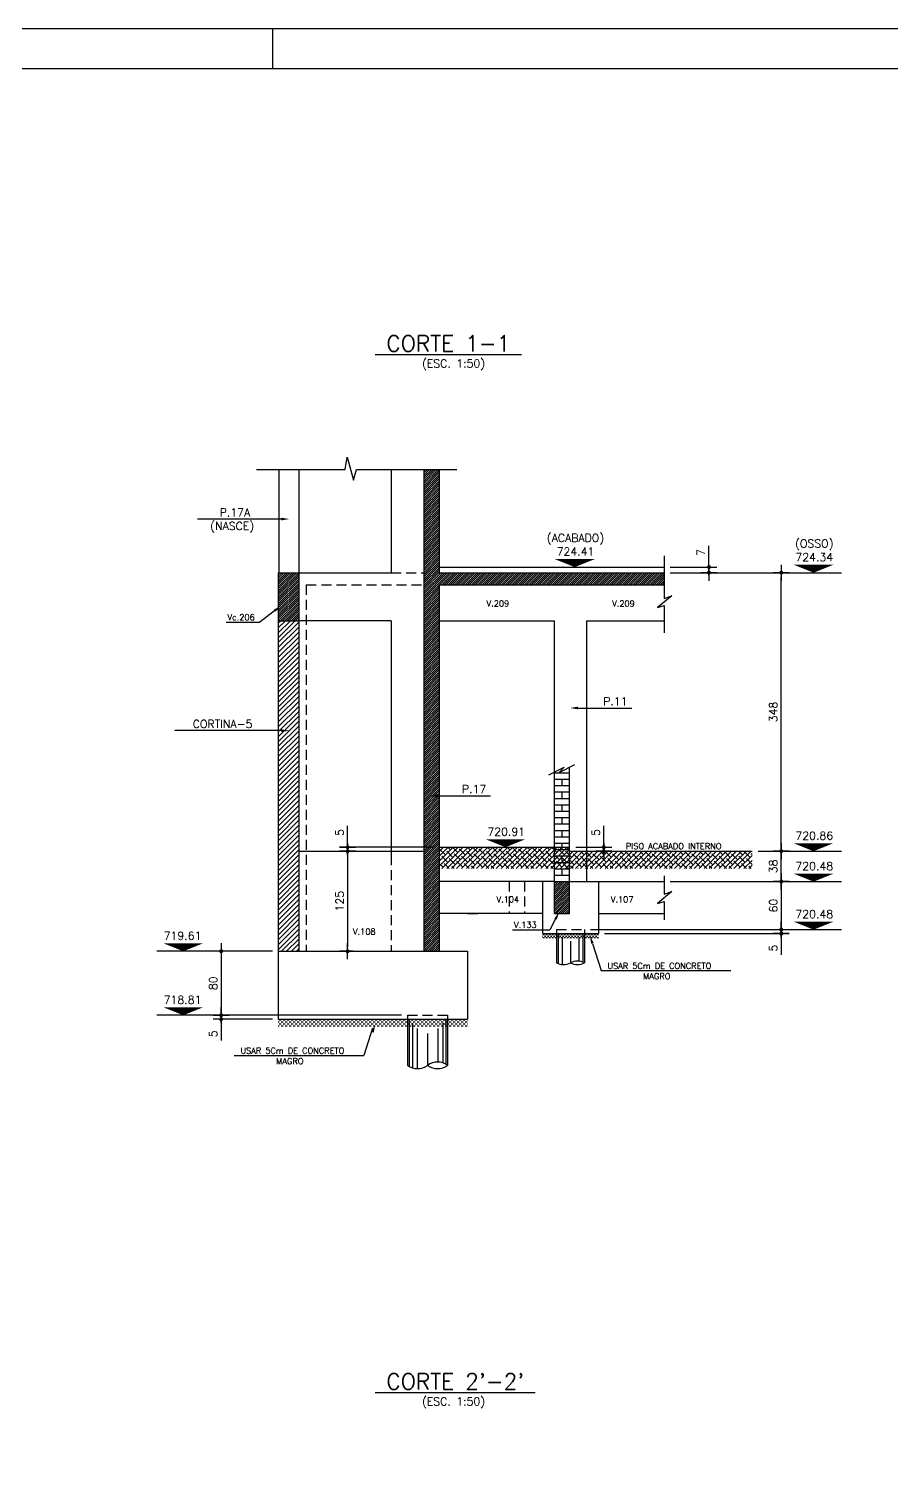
# Model space of a CAD drawing. Header units: inches. Extents: x 164 to 6104, y 4585 to 8790.
# Drawn here: x 3950 to 5027, y 6987 to 8790 of the extents above; entities that cross this region are included whole.
import ezdxf
from ezdxf.enums import TextEntityAlignment as Align

# ---------------------------------------------------------------- set-up
doc = ezdxf.new("R2010")
doc.units = ezdxf.units.IN
doc.header["$LTSCALE"] = 50
doc.header["$MEASUREMENT"] = 0
doc.linetypes.add('HIDDEN', pattern=[0.375, 0.25, -0.125])
for name, color, linetype in [('CORTES', 2, 'Continuous'), ('COTA', 6, 'Continuous'), ('FOLHA', 7, 'Continuous'), ('NIVEL', 3, 'Continuous'), ('TEXTO', 3, 'Continuous')]:
    doc.layers.add(name, color=color, linetype=linetype)
doc.styles.add('ROMANS', font='romans.shx')
doc.dimstyles.new('COTA_50', dxfattribs={"dimscale": 5, "dimtxt": 2, "dimasz": 1, "dimexe": 2, "dimexo": 1.5, "dimgap": 1, "dimtad": 1, "dimzin": 12, "dimdsep": 46, "dimtxsty": 'ROMANS', "dimblk1": 'COTA', "dimblk2": 'COTA', "dimsah": 1, "dimcen": -4, "dimdle": 1.5, "dimclrd": 6, "dimclre": 6, "dimclrt": 3, "dimadec": 0, "dimazin": 0, "dimtfac": 1, "dimtofl": 0, "dimtmove": 0, "dimatfit": 3, "dimldrblk": 'COTA', "dimfxl": 1, "dimtolj": 1, "dimtzin": 12, "dimarcsym": 0})

# ---------------------------------------------------------------- blocks, each defined once
blk = doc.blocks.new('COTA')
at = {"layer": 'COTA'}
for p, q in [((2, 0), (-2, 0)), ((0, -2), (0, 2))]:
    blk.add_line(p, q, dxfattribs=at)
at = {"layer": 'COTA', "const_width": 0.5}
blk.add_lwpolyline([(-0.25, 0, 1), (0.25, 0, 1)], format="xyb", close=True, dxfattribs=at)
blk = doc.blocks.new('*D5')
at = {"layer": 'COTA', "color": 6, "lineweight": -2, "transparency": 16777216}
for p, q in [((4348, 7772.6), (4348, 7794.3)), ((4454.9, 7767.6), (4338, 7767.6)), ((4348, 7757.6), (4348, 7752.6)), ((4354.9, 7762.6), (4358, 7762.6))]:
    blk.add_line(p, q, dxfattribs=at)
at = {"layer": 'Defpoints', "color": 0, "transparency": 16777216}
for p in [(4347.4, 7762.6), (4348, 7767.6), (4462.4, 7767.6)]:
    blk.add_point(p, dxfattribs=at)
at = {"layer": 'COTA', "color": 6, "lineweight": -2, "transparency": 16777216, "xscale": 5, "yscale": 5, "zscale": 5}
for p, rotation in [((4348, 7767.6), 270), ((4348, 7762.6), 90)]:
    blk.add_blockref('COTA', p, dxfattribs=dict(at, rotation=rotation))
at = {"layer": 'COTA', "color": 3, "transparency": 16777216, "insert": (4338, 7785.9), "char_height": 10, "attachment_point": 5, "rotation": 90, "style": 'ROMANS'}
blk.add_mtext('\\A1;5', dxfattribs=at)
blk = doc.blocks.new('*D6')
at = {"layer": 'COTA', "color": 6, "lineweight": -2}
for p, q in [((4354.9, 7762.6), (4338, 7762.6)), ((4348, 7757.6), (4348, 7642.6)), ((4354.9, 7637.6), (4338, 7637.6))]:
    blk.add_line(p, q, dxfattribs=at)
at = {"layer": 'Defpoints', "color": 0}
for p in [(4362.4, 7762.6), (4348, 7637.6), (4362.4, 7637.6)]:
    blk.add_point(p, dxfattribs=at)
at = {"layer": 'COTA', "color": 6, "lineweight": -2, "xscale": 5, "yscale": 5, "zscale": 5}
for p, rotation in [((4348, 7762.6), 90), ((4348, 7637.6), 270)]:
    blk.add_blockref('COTA', p, dxfattribs=dict(at, rotation=rotation))
at = {"layer": 'COTA', "color": 3, "insert": (4338, 7700.1), "char_height": 10, "attachment_point": 5, "rotation": 90, "style": 'ROMANS'}
blk.add_mtext('\\A1;125', dxfattribs=at)
blk = doc.blocks.new('*D9')
at = {"layer": 'COTA', "color": 6, "lineweight": -2, "transparency": 16777216}
for p, q in [((4860.8, 7762.6), (4899.8, 7762.6)), ((4889.8, 7729.6), (4889.8, 7757.6)), ((4751.1, 7724.6), (4899.8, 7724.6))]:
    blk.add_line(p, q, dxfattribs=at)
at = {"layer": 'Defpoints', "color": 0, "transparency": 16777216}
for p in [(4853.3, 7762.6), (4889.8, 7762.6), (4743.6, 7724.6)]:
    blk.add_point(p, dxfattribs=at)
at = {"layer": 'COTA', "color": 6, "lineweight": -2, "transparency": 16777216, "xscale": 5, "yscale": 5, "zscale": 5}
for p, rotation in [((4889.8, 7762.6), 90), ((4889.8, 7724.6), 270)]:
    blk.add_blockref('COTA', p, dxfattribs=dict(at, rotation=rotation))
at = {"layer": 'COTA', "color": 3, "transparency": 16777216, "insert": (4879.8, 7743.6), "char_height": 10, "attachment_point": 5, "rotation": 90, "style": 'ROMANS'}
blk.add_mtext('\\A1;38', dxfattribs=at)
blk = doc.blocks.new('*D178')
at = {"layer": 'COTA', "color": 6, "lineweight": -2, "transparency": 16777216}
for p, q in [((4668, 7772.6), (4668, 7794.3)), ((4632.9, 7767.6), (4678, 7767.6)), ((4664.8, 7762.6), (4678, 7762.6)), ((4668, 7757.6), (4668, 7752.6))]:
    blk.add_line(p, q, dxfattribs=at)
at = {"layer": 'Defpoints', "color": 0, "transparency": 16777216}
for p in [(4625.4, 7767.6), (4657.3, 7762.6), (4668, 7767.6)]:
    blk.add_point(p, dxfattribs=at)
at = {"layer": 'COTA', "color": 6, "lineweight": -2, "transparency": 16777216, "xscale": 5, "yscale": 5, "zscale": 5}
for p, rotation in [((4668, 7767.6), 270), ((4668, 7762.6), 90)]:
    blk.add_blockref('COTA', p, dxfattribs=dict(at, rotation=rotation))
at = {"layer": 'COTA', "color": 3, "transparency": 16777216, "insert": (4658, 7785.9), "char_height": 10, "attachment_point": 5, "rotation": 90, "style": 'ROMANS'}
blk.add_mtext('\\A1;5', dxfattribs=at)
blk = doc.blocks.new('*D179')
at = {"layer": 'COTA', "color": 6, "lineweight": -2, "transparency": 16777216}
for p, q in [((4751.1, 8110.6), (4899.8, 8110.6)), ((4889.8, 7767.6), (4889.8, 8105.6)), ((4887.3, 7762.6), (4899.8, 7762.6))]:
    blk.add_line(p, q, dxfattribs=at)
at = {"layer": 'Defpoints', "color": 0, "transparency": 16777216}
for p in [(4743.6, 8110.6), (4889.8, 8110.6), (4879.8, 7762.6)]:
    blk.add_point(p, dxfattribs=at)
at = {"layer": 'COTA', "color": 6, "lineweight": -2, "transparency": 16777216, "xscale": 5, "yscale": 5, "zscale": 5}
for p, rotation in [((4889.8, 8110.6), 90), ((4889.8, 7762.6), 270)]:
    blk.add_blockref('COTA', p, dxfattribs=dict(at, rotation=rotation))
at = {"layer": 'COTA', "color": 3, "transparency": 16777216, "insert": (4879.8, 7936.6), "char_height": 10, "attachment_point": 5, "rotation": 90, "style": 'ROMANS'}
blk.add_mtext('\\A1;348', dxfattribs=at)
blk = doc.blocks.new('*D180')
at = {"layer": 'COTA', "color": 6, "lineweight": -2, "transparency": 16777216}
for p, q in [((4799.4, 8122.6), (4799.4, 8144.3)), ((4751.1, 8117.6), (4809.4, 8117.6)), ((4791.6, 8110.6), (4809.4, 8110.6)), ((4799.4, 8105.6), (4799.4, 8100.6))]:
    blk.add_line(p, q, dxfattribs=at)
at = {"layer": 'Defpoints', "color": 0, "transparency": 16777216}
for p in [(4743.6, 8117.6), (4799.4, 8117.6), (4784.1, 8110.6)]:
    blk.add_point(p, dxfattribs=at)
at = {"layer": 'COTA', "color": 6, "lineweight": -2, "transparency": 16777216, "xscale": 5, "yscale": 5, "zscale": 5}
for p, rotation in [((4799.4, 8117.6), 270), ((4799.4, 8110.6), 90)]:
    blk.add_blockref('COTA', p, dxfattribs=dict(at, rotation=rotation))
at = {"layer": 'COTA', "color": 3, "transparency": 16777216, "insert": (4789.4, 8135.9), "char_height": 10, "attachment_point": 5, "rotation": 90, "style": 'ROMANS'}
blk.add_mtext('\\A1;7', dxfattribs=at)
blk = doc.blocks.new('*D255')
at = {"layer": 'COTA', "color": 6, "lineweight": -2}
for p, q in [((4253.9, 7637.6), (4180, 7637.6)), ((4190, 7632.6), (4190, 7562.6)), ((4415.4, 7557.6), (4180, 7557.6))]:
    blk.add_line(p, q, dxfattribs=at)
at = {"layer": 'Defpoints', "color": 0}
for p in [(4261.4, 7637.6), (4190, 7557.6), (4422.9, 7557.6)]:
    blk.add_point(p, dxfattribs=at)
at = {"layer": 'COTA', "color": 6, "lineweight": -2, "xscale": 5, "yscale": 5, "zscale": 5}
for p, rotation in [((4190, 7637.6), 90), ((4190, 7557.6), 270)]:
    blk.add_blockref('COTA', p, dxfattribs=dict(at, rotation=rotation))
at = {"layer": 'COTA', "color": 3, "insert": (4180, 7597.6), "char_height": 10, "attachment_point": 5, "rotation": 90, "style": 'ROMANS'}
blk.add_mtext('\\A1;80', dxfattribs=at)
blk = doc.blocks.new('*D256')
at = {"layer": 'COTA', "color": 6, "lineweight": -2}
for p, q in [((4415.4, 7557.6), (4180, 7557.6)), ((4190, 7562.6), (4190, 7567.6)), ((4253.9, 7552.6), (4180, 7552.6)), ((4190, 7547.6), (4190, 7525.9))]:
    blk.add_line(p, q, dxfattribs=at)
at = {"layer": 'Defpoints', "color": 0}
for p in [(4422.9, 7557.6), (4190, 7552.6), (4261.4, 7552.6)]:
    blk.add_point(p, dxfattribs=at)
at = {"layer": 'COTA', "color": 6, "lineweight": -2, "xscale": 5, "yscale": 5, "zscale": 5}
for p, rotation in [((4190, 7557.6), 270), ((4190, 7552.6), 90)]:
    blk.add_blockref('COTA', p, dxfattribs=dict(at, rotation=rotation))
at = {"layer": 'COTA', "color": 3, "insert": (4180, 7534.3), "char_height": 10, "attachment_point": 5, "rotation": 90, "style": 'ROMANS'}
blk.add_mtext('\\A1;5', dxfattribs=at)
blk = doc.blocks.new('*D257')
at = {"layer": 'COTA', "color": 6, "lineweight": -2, "transparency": 16777216}
for p, q in [((4878, 7724.6), (4899.8, 7724.6)), ((4889.8, 7719.6), (4889.8, 7669.6)), ((4651.4, 7664.6), (4899.8, 7664.6))]:
    blk.add_line(p, q, dxfattribs=at)
at = {"layer": 'Defpoints', "color": 0, "transparency": 16777216}
for p in [(4870.5, 7724.6), (4643.9, 7664.6), (4889.8, 7664.6)]:
    blk.add_point(p, dxfattribs=at)
at = {"layer": 'COTA', "color": 6, "lineweight": -2, "transparency": 16777216, "xscale": 5, "yscale": 5, "zscale": 5}
for p, rotation in [((4889.8, 7724.6), 90), ((4889.8, 7664.6), 270)]:
    blk.add_blockref('COTA', p, dxfattribs=dict(at, rotation=rotation))
at = {"layer": 'COTA', "color": 3, "transparency": 16777216, "insert": (4879.8, 7694.6), "char_height": 10, "attachment_point": 5, "rotation": 90, "style": 'ROMANS'}
blk.add_mtext('\\A1;60', dxfattribs=at)
blk = doc.blocks.new('*D258')
at = {"layer": 'COTA', "color": 6, "lineweight": -2, "transparency": 16777216}
for p, q in [((4889.8, 7669.6), (4889.8, 7674.6)), ((4651.4, 7664.6), (4899.8, 7664.6)), ((4668.9, 7659.6), (4899.8, 7659.6)), ((4889.8, 7654.6), (4889.8, 7632.9))]:
    blk.add_line(p, q, dxfattribs=at)
at = {"layer": 'Defpoints', "color": 0, "transparency": 16777216}
for p in [(4643.9, 7664.6), (4661.4, 7659.6), (4889.8, 7659.6)]:
    blk.add_point(p, dxfattribs=at)
at = {"layer": 'COTA', "color": 6, "lineweight": -2, "transparency": 16777216, "xscale": 5, "yscale": 5, "zscale": 5}
for p, rotation in [((4889.8, 7664.6), 270), ((4889.8, 7659.6), 90)]:
    blk.add_blockref('COTA', p, dxfattribs=dict(at, rotation=rotation))
at = {"layer": 'COTA', "color": 3, "transparency": 16777216, "insert": (4879.8, 7641.3), "char_height": 10, "attachment_point": 5, "rotation": 90, "style": 'ROMANS'}
blk.add_mtext('\\A1;5', dxfattribs=at)

msp = doc.modelspace()

# ---------------------------------------------------------------- hatches: boundary and pattern name
at = {"layer": 'CORTES'}
h = msp.add_hatch(dxfattribs=at)
h.set_pattern_fill('ANSI31', color=252, scale=15)
h.paths.add_polyline_path([(4743.58963, 8095.58528), (4743.58963, 8110.58528), (4462.37245, 8110.58528), (4462.37245, 8239.5998), (4443.37246, 8239.5998), (4443.37246, 7637.58528), (4462.37245, 7637.58528), (4462.37245, 8095.58528)])
h = msp.add_hatch(dxfattribs=at)
h.set_pattern_fill('ANSI31', color=252, scale=15)
h.paths.add_polyline_path([(4286.87246, 8110.58528), (4261.37246, 8110.58528), (4261.37246, 8050.58528), (4286.87246, 8050.58528)])
h = msp.add_hatch(dxfattribs=at)
h.set_pattern_fill('ANSI31', color=253, scale=35)
h.paths.add_polyline_path([(4265.12805, 7913.21673), (4265.12805, 7914.8834), (4275.12805, 7913.21673), (4265.12805, 7911.55006)], flags=16)
h.paths.add_polyline_path([(4261.37246, 8050.58528), (4261.37246, 7913.21673), (4261.5, 7637.5), (4287, 7637.5), (4286.87246, 8050.58528)])
h = msp.add_hatch(dxfattribs=at)
h.set_pattern_fill('ANSI38', color=253, scale=35)
h.set_pattern_definition([(45, (0, -387.53), (-3.0935922, 3.0935922), []), (135, (0, -387.53), (-9.2807765, 3.0935922), [10.9375, -6.5625])])
h.paths.add_polyline_path([(4606.37246, 7767.58528), (4462.37245, 7767.58528), (4462.37245, 7740.83733), (4606.37246, 7740.83733)])
h.paths.add_polyline_path([(4646.37246, 7762.58528), (4625.37246, 7762.58528), (4625.37246, 7767.58528), (4606.37246, 7767.58528), (4606.37246, 7740.83733), (4646.37246, 7740.83733)])
h.paths.add_polyline_path([(4853.267, 7762.58528), (4646.37246, 7762.58528), (4646.37246, 7740.83733), (4853.267, 7740.83733)])
h = msp.add_hatch(dxfattribs=at)
h.set_pattern_fill('ANSI31', color=252, scale=15)
h.set_pattern_definition([(45, (6236.9806, 14027.516), (-1.3258252, 1.3258252), [])])
h.paths.add_polyline_path([(4606.37246, 7684.58528), (4625.37246, 7684.58528), (4625.37246, 7724.58528), (4606.37246, 7724.58528)])
h = msp.add_hatch(dxfattribs=at)
h.set_pattern_fill('DASH', color=8, scale=15, style=0)
h.set_pattern_definition([(0, (0, -1), (1.875, 1.875), [1.875, -1.875])])
h.paths.add_polyline_path([(4661.37246, 7658.58528), (4591.37246, 7658.58528), (4591.37246, 7653.58528), (4661.37246, 7653.58528)])
h = msp.add_hatch(dxfattribs=at)
h.set_pattern_fill('DASH', color=8, scale=20, style=0)
h.set_pattern_definition([(0, (0, -105.5), (2.5, 2.5), [2.5, -2.5])])
h.paths.add_polyline_path([(4261.37246, 7552.58528), (4261.37246, 7542.58528), (4497.87246, 7542.58528), (4497.87246, 7552.58528)])

# ---------------------------------------------------------------- linework, layer by layer
at = {"layer": 'CORTES', "color": 8}
for p, q in [((4344.87366, 8239.5998), (4347.48822, 8254.77475)), ((4347.48822, 8254.77475), (4355.42586, 8226.25922)), ((4234.16999, 8239.5998), (4344.87366, 8239.5998)), ((4355.42586, 8226.25922), (4359.1523, 8239.5998)), ((4359.1523, 8239.5998), (4484.23518, 8239.5998)), ((4462.37245, 8117.58528), (4743.58963, 8117.58528)), ((4743.58963, 8131.58815), (4743.58963, 8078.52086)), ((4753.13934, 8081.76294), (4735.0783, 8067.01137)), ((4743.58963, 8078.52086), (4753.13934, 8081.76294)), ((4735.0783, 8067.01137), (4743.58963, 8069.4067)), ((4743.58963, 8069.4067), (4743.58963, 8035.47538)), ((4599.3378, 7858.12638), (4618.5758, 7867.62614)), ((4612.15982, 7861.06784), (4631.7658, 7870.74931)), ((4618.5758, 7867.62614), (4612.15982, 7861.06784)), ((4625.37246, 7724.58528), (4625.37246, 7867.59227)), ((4606.37246, 7860.58528), (4625.37246, 7860.58528)), ((4606.37246, 7852.58528), (4625.37246, 7852.58528)), ((4615.87246, 7844.58528), (4615.87246, 7852.58528)), ((4606.37246, 7844.58528), (4625.37246, 7844.58528)), ((4606.37246, 7836.58528), (4625.37246, 7836.58528)), ((4606.37246, 7828.58528), (4625.37246, 7828.58528)), ((4615.87246, 7828.58528), (4615.87246, 7836.58528)), ((4606.37246, 7820.58528), (4625.37246, 7820.58528)), ((4606.37246, 7812.58528), (4625.37246, 7812.58528)), ((4615.87246, 7812.58528), (4615.87246, 7820.58528)), ((4606.37246, 7804.58528), (4625.37246, 7804.58528)), ((4606.37246, 7796.58528), (4625.37246, 7796.58528)), ((4615.87246, 7796.58528), (4615.87246, 7804.58528)), ((4606.37246, 7788.58528), (4625.37246, 7788.58528)), ((4606.37246, 7780.58528), (4625.37246, 7780.58528)), ((4615.87246, 7780.58528), (4615.87246, 7788.58528)), ((4606.37246, 7772.58528), (4625.37246, 7772.58528)), ((4606.37246, 7764.58528), (4625.37246, 7764.58528)), ((4606.37246, 7756.58528), (4625.37246, 7756.58528)), ((4615.87246, 7764.58528), (4615.87246, 7772.58528)), ((4615.87246, 7748.58528), (4615.87246, 7756.58528)), ((4606.37246, 7748.58528), (4625.37246, 7748.58528)), ((4606.37246, 7740.58528), (4625.37246, 7740.58528)), ((4615.87246, 7732.58528), (4615.87246, 7740.58528)), ((4591.37246, 7724.58528), (4462.37245, 7724.58528)), ((4606.37246, 7732.58528), (4625.37246, 7732.58528)), ((4743.58963, 7731.93798), (4743.58963, 7708.78789)), ((4753.13934, 7712.02998), (4735.0783, 7697.2784)), ((4743.58963, 7708.78789), (4753.13934, 7712.02998)), ((4591.37246, 7684.58528), (4462.37245, 7684.58528)), ((4735.0783, 7697.2784), (4743.58963, 7699.67373)), ((4743.58963, 7699.67373), (4743.58963, 7676.79252)), ((4610.87246, 7659.58528), (4610.87246, 7622.11036)), ((4615.87246, 7654.58528), (4615.87246, 7620.9582)), ((4626.37246, 7650.08528), (4626.37246, 7623)), ((4636.87246, 7654.58528), (4636.87246, 7625.0418)), ((4641.87246, 7659.58528), (4641.87246, 7623.88964)), ((4424.87246, 7552.58528), (4424.87246, 7493.72236)), ((4428.87246, 7547.58528), (4428.87246, 7491.97985)), ((4434.87246, 7541.08528), (4434.87246, 7490.97439)), ((4460.87246, 7541.08528), (4460.87246, 7499.02561)), ((4466.87246, 7547.58528), (4466.87246, 7498.02015)), ((4470.87246, 7552.58528), (4470.87246, 7496.27764)), ((4447.87246, 7534.58528), (4447.87246, 7495))]:
    msp.add_line(p, q, dxfattribs=at)
at = {"layer": 'CORTES'}
for p, q in [((4261.87246, 8239.5998), (4261.87246, 8110.58528)), ((4286.87246, 8239.5998), (4286.87246, 8110.58528)), ((4402.37246, 8239.5998), (4402.37246, 8110.58528)), ((4286.87246, 8110.58528), (4402.37246, 8110.58528)), ((4261.37246, 8050.58528), (4261.37246, 7552.58528)), ((4402.37246, 8050.58528), (4286.87246, 8050.58528)), ((4286.87246, 8050.58528), (4286.87246, 7637.58528)), ((4402.37246, 8050.58528), (4402.37246, 7757.58528)), ((4462.37245, 8050.58528), (4606.37246, 8050.58528)), ((4606.37246, 7724.58528), (4606.37246, 8050.58528)), ((4646.37246, 8050.58528), (4646.37246, 7725.00169)), ((4646.37246, 8050.58528), (4743.58963, 8050.58528)), ((4286.87246, 7762.58528), (4443.37246, 7762.58528)), ((4462.37245, 7767.58528), (4625.37246, 7767.58528)), ((4625.37246, 7762.58528), (4625.37246, 7767.58528)), ((4625.37246, 7762.58528), (4853.267, 7762.58528)), ((4606.37246, 7724.58528), (4591.37246, 7724.58528)), ((4591.37246, 7724.58528), (4591.37246, 7659.58528)), ((4625.37246, 7724.58528), (4743.58963, 7724.58528)), ((4661.37246, 7724.58528), (4661.37246, 7659.58528)), ((4497.87246, 7684.58528), (4510.69408, 7684.58528)), ((4661.37246, 7684.58528), (4743.58963, 7684.58528)), ((4591.37246, 7659.58528), (4661.37246, 7659.58528)), ((4608.87246, 7659.58528), (4608.87246, 7623)), ((4643.87246, 7659.58528), (4643.87246, 7623)), ((4261.37246, 7637.58528), (4286.87246, 7637.58528)), ((4286.87246, 7637.58528), (4443.37246, 7637.58528)), ((4462.37245, 7637.58528), (4497.87246, 7637.58528)), ((4497.87246, 7637.58528), (4497.87246, 7552.58528)), ((4261.37246, 7552.58528), (4497.87246, 7552.58528)), ((4422.87246, 7552.58528), (4422.87246, 7495)), ((4472.87246, 7552.58528), (4472.87246, 7495))]:
    msp.add_line(p, q, dxfattribs=at)
at = {"layer": 'CORTES', "color": 1}
for p, q in [((4443.37246, 8239.5998), (4443.37246, 7637.58528)), ((4462.37245, 8239.5998), (4462.37245, 8110.58528)), ((4261.37246, 8110.58528), (4261.37246, 8050.58528)), ((4261.37246, 8110.58528), (4286.87246, 8110.58528)), ((4286.87246, 8110.58528), (4286.87246, 8050.58528)), ((4462.37245, 8110.58528), (4743.58963, 8110.58528)), ((4462.37245, 8095.58528), (4743.58963, 8095.58528)), ((4462.37245, 8095.58528), (4462.37245, 7637.58528)), ((4261.37246, 8050.58528), (4286.87246, 8050.58528)), ((4606.37246, 7684.58528), (4606.37246, 7724.58528)), ((4606.37246, 7724.58528), (4625.37246, 7724.58528)), ((4625.37246, 7684.58528), (4625.37246, 7724.58528)), ((4606.37246, 7684.58528), (4625.37246, 7684.58528)), ((4443.37246, 7637.58528), (4462.37245, 7637.58528))]:
    msp.add_line(p, q, dxfattribs=at)
at = {"layer": 'CORTES', "color": 8, "linetype": 'HIDDEN'}
for p, q in [((4402.37246, 8110.58528), (4443.37246, 8110.58528)), ((4296.37246, 8095.58528), (4296.37246, 7637.77984)), ((4296.37246, 8095.58528), (4443.37246, 8095.58528)), ((4549.83902, 7724.58528), (4549.83902, 7684.58528)), ((4568.83902, 7724.58528), (4568.83902, 7684.58528)), ((4608.87246, 7664.58528), (4643.87246, 7664.58528)), ((4608.87246, 7664.58528), (4608.87246, 7659.58528)), ((4643.87246, 7664.58528), (4643.87246, 7659.58528)), ((4422.87246, 7557.58528), (4472.87246, 7557.58528)), ((4422.87246, 7557.58528), (4422.87246, 7552.58528)), ((4472.87246, 7557.58528), (4472.87246, 7552.58528))]:
    msp.add_line(p, q, dxfattribs=at)
at = {"layer": 'CORTES', "linetype": 'HIDDEN'}
msp.add_line((4402.37246, 7757.58528), (4402.37246, 7637.58528), dxfattribs=at)
at = {"layer": 'CORTES'}
for centre, radius, start, end in [((4617.62246, 7639.97788), 19.10002, 242.7344865, 297.2655135), ((4635.12246, 7606.02212), 19.10002, 62.7344865, 117.2655135), ((4635.12246, 7639.97788), 19.10002, 242.7344865, 297.2655135), ((4435.37246, 7512.36316), 21.39461, 234.24931448, 305.75068552), ((4460.37246, 7477.63684), 21.39461, 54.24931448, 125.75068552), ((4460.37246, 7512.36316), 21.39461, 234.24931448, 305.75068552)]:
    msp.add_arc(centre, radius, start, end, dxfattribs=at)
at = {"layer": 'COTA'}
for p, q in [((4899.78165, 8110.58528), (4965.12235, 8110.58528)), ((4899.78165, 7762.58528), (4965.12235, 7762.58528)), ((4899.78165, 7724.58528), (4965.12235, 7724.58528)), ((4899.78165, 7664.58528), (4965.12235, 7664.58528)), ((4180, 7637.58528), (4109.5, 7637.58528)), ((4180, 7557.58528), (4109.5, 7557.58528))]:
    msp.add_line(p, q, dxfattribs=at)
at = {"layer": 'FOLHA'}
msp.add_line((4254.32313, 8740.13181), (4254.32313, 8790.13181), dxfattribs=at)
at = {"layer": 'FOLHA', "color": 1}
msp.add_line((6059.32313, 8740.13181), (289.32313, 8740.13181), dxfattribs=at)
at = {"layer": 'FOLHA'}
msp.add_lwpolyline([(164.32313, 8790.13181), (164.32313, 4585.13181), (6104.32313, 4585.13181), (6104.32313, 8790.13181)], close=True, dxfattribs=at)
at = {"layer": 'NIVEL', "color": 1}
for points in [[(4631.80337, 8117.58528, 0, 50, 0), (4631.80337, 8127.58528, 50, 50, 0)], [(4930.12235, 8110.58528, 0, 50, 0), (4930.12235, 8120.58528, 50, 50, 0)], [(4545.21026, 7767.58528, 0, 50, 0), (4545.21026, 7777.58528, 50, 50, 0)], [(4930.12235, 7762.58528, 0, 50, 0), (4930.12235, 7772.58528, 50, 50, 0)], [(4930.12235, 7724.58528, 0, 50, 0), (4930.12235, 7734.58528, 50, 50, 0)], [(4930.12235, 7664.58528, 0, 50, 0), (4930.12235, 7674.58528, 50, 50, 0)], [(4142.61856, 7637.58528, 0, 50, 0), (4142.61856, 7647.58528, 50, 50, 0)], [(4142.61856, 7557.58528, 0, 50, 0), (4142.61856, 7567.58528, 50, 50, 0)]]:
    msp.add_lwpolyline(points, format="xyseb", dxfattribs=at)
at = {"layer": 'TEXTO', "color": 8}
for p, q in [((4265.12805, 8177.6151), (4160.4719, 8177.6151)), ((4256.79534, 8063.14075), (4238.44649, 8048.86255)), ((4196.06261, 8048.86255), (4238.44649, 8048.86255)), ((4635.88186, 7941.50981), (4702.88602, 7941.50981)), ((4265.12805, 7913.21673), (4132.12389, 7913.21673)), ((4459.39248, 7831.92981), (4526.39664, 7831.92981)), ((4607.83246, 7677.88391), (4600.76441, 7664.42981)), ((4554.0967, 7664.42981), (4600.76441, 7664.42981)), ((4653.80044, 7647.40101), (4664.88218, 7613.32461)), ((4664.88218, 7613.32461), (4826.61609, 7613.32461)), ((4379.19956, 7541.40101), (4368.11782, 7507.32461)), ((4206.38391, 7507.32461), (4368.11782, 7507.32461))]:
    msp.add_line(p, q, dxfattribs=at)
for points in [[(4265.12805, 8175.94843), (4265.12805, 8179.28176), (4275.12805, 8177.6151)], [(4255.7718, 8064.4561), (4257.81888, 8061.8254), (4264.68743, 8069.282)], [(4635.88186, 7939.84314), (4635.88186, 7943.17647), (4625.88186, 7941.50981)], [(4265.12805, 7911.55006), (4265.12805, 7914.8834), (4275.12805, 7913.21673)], [(4459.39248, 7830.26315), (4459.39248, 7833.59648), (4449.39248, 7831.92981)], [(4606.35701, 7678.65903), (4609.30792, 7677.10879), (4612.4832, 7686.73663)], [(4652.21548, 7646.88557), (4655.3854, 7647.91644), (4650.70783, 7656.91078)], [(4380.78452, 7535.88557), (4377.6146, 7536.91644), (4382.29217, 7545.91078)]]:
    msp.add_solid(points, dxfattribs=at)

# ---------------------------------------------------------------- texts
at = {"layer": 'NIVEL', "color": 3, "style": 'ROMANS'}
for s, p in [('(ACABADO)', (4632.69113, 8149.00761)), ('(OSSO)', (4931.01012, 8142.00761)), ('724.41', (4632.69113, 8131.93849)), ('724.34', (4931.01012, 8124.93849)), ('720.91', (4546.09803, 7781.93849)), ('720.86', (4931.01012, 7776.93849)), ('720.48', (4931.01012, 7738.93849)), ('720.48', (4931.01012, 7678.93849)), ('719.61', (4141.73079, 7651.93849)), ('718.81', (4141.73079, 7571.93849))]:
    msp.add_text(s, height=10, dxfattribs=at).set_placement(p, align=Align.CENTER)
at = {"layer": 'TEXTO', "color": 1, "style": 'ROMANS'}
for s, p in [('%%U CORTE 1-1 ', (4382.55994, 8387.02737)), ("%%U CORTE 2'-2' ", (4382.55994, 7090.02737))]:
    msp.add_text(s, height=20, dxfattribs=at).set_placement(p)
at = {"layer": 'TEXTO', "color": 3, "style": 'ROMANS'}
for p in [(4440.84467, 8367.00178), (4440.84467, 7070.00178)]:
    msp.add_text('(ESC. 1:50)', height=10, dxfattribs=at).set_placement(p)
at = {"layer": 'TEXTO', "style": 'ROMANS'}
for s, p in [('P.17A', (4188.06184, 8180.94233)), ('(NASCE)', (4176.31766, 8163.94904)), ('P.11', (4667.27502, 7944.83704)), ('CORTINA-5', (4154.44917, 7916.54397)), ('P.17', (4490.78564, 7835.25705))]:
    msp.add_text(s, height=10, dxfattribs=at).set_placement(p)
at = {"layer": 'TEXTO', "color": 4, "style": 'ROMANS'}
for s, p in [('V.209', (4521.53865, 8068.30627)), ('V.209', (4678.4507, 8068.30627)), ('Vc.206', (4197.82324, 8051.10976)), ('PISO ACABADO INTERNO', (4695.51858, 7765.11633)), ('V.104', (4533.96314, 7698.67702)), ('V.107', (4676.85733, 7698.67702)), ('V.108', (4354.64142, 7658.29603)), ('V.133', (4555.85733, 7666.67702)), ('USAR 5Cm DE CONCRETO', (4672.52663, 7615.55685)), ('MAGRO', (4717.20372, 7602.5395)), ('USAR 5Cm DE CONCRETO', (4214.02836, 7509.55685)), ('MAGRO', (4258.70545, 7496.5395))]:
    msp.add_text(s, height=7.5, dxfattribs=at).set_placement(p)

# ---------------------------------------------------------------- dimensions: what is measured, and where the dimension line sits
at = {"layer": 'COTA'}
for base, p1, p2, picture, middle in [((4799.37393, 8117.58528), (4784.08229, 8110.58528), (4743.58963, 8117.58528), '*D180', (4789.37393, 8135.91861)), ((4889.78165, 8110.58528), (4879.78165, 7762.58528), (4743.58963, 8110.58528), '*D179', (4879.78165, 7936.58528)), ((4348.0144, 7767.58528), (4347.39103, 7762.58528), (4462.37245, 7767.58528), '*D5', (4338.0144, 7785.91861)), ((4668.02675, 7767.58528), (4657.2688, 7762.58528), (4625.37246, 7767.58528), '*D178', (4658.02675, 7785.91861)), ((4348.0144, 7637.58528), (4362.35192, 7762.58528), (4362.35192, 7637.58528), '*D6', (4338.0144, 7700.08528)), ((4889.78165, 7762.58528), (4743.58963, 7724.58528), (4853.267, 7762.58528), '*D9', (4879.78165, 7743.58528)), ((4889.78165, 7664.58528), (4870.5, 7724.58528), (4643.87246, 7664.58528), '*D257', (4879.78165, 7694.58528)), ((4889.78165, 7659.58528), (4643.87246, 7664.58528), (4661.37246, 7659.58528), '*D258', (4879.78165, 7641.25194)), ((4190, 7557.58528), (4261.37246, 7637.58528), (4422.87246, 7557.58528), '*D255', (4180, 7597.58528)), ((4190, 7552.58528), (4422.87246, 7557.58528), (4261.37246, 7552.58528), '*D256', (4180, 7534.25194))]:
    dim = msp.add_linear_dim(base=base, p1=p1, p2=p2, angle=90, dimstyle='COTA_50', dxfattribs=at)
    dim.commit()
    dim.dimension.update_dxf_attribs({"geometry": picture, "text_midpoint": middle})

doc.saveas('drawing.dxf')
